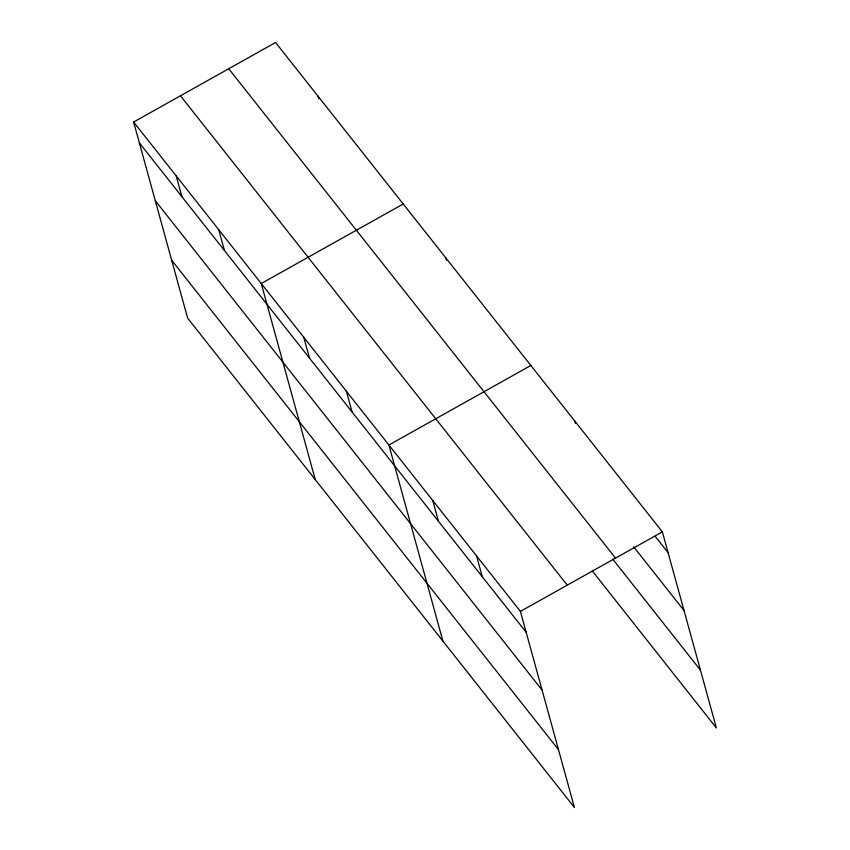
<?xml version="1.0" encoding="UTF-8"?>
<svg xmlns="http://www.w3.org/2000/svg" width="850" height="850" viewBox="0 0 850 850"><rect width="100%" height="100%" fill="white"/><g stroke="black" fill="none" stroke-linecap="round" stroke-linejoin="round"><path stroke-width="1.27" d="M133.62 122.028L520.402 611.394L574.419 807.5L187.637 318.134L133.62 122.028L275.581 42.5L662.362 531.866L716.38 727.972L592.184 570.828M403.219 203.989L261.258 283.517L315.276 479.623M530.857 365.479L388.896 445.007L442.914 641.112M520.402 611.394L662.362 531.866M655.116 536.254L668.1 552.681M633.707 546.847L684.037 610.534M228.735 68.744L615.517 558.11M612.776 559.204L700.453 670.129M180.466 95.784L567.247 585.151M139.347 142.853L526.139 632.219M155.284 200.696L542.066 690.062M171.7 260.291L558.482 749.657M574.696 420.941L575.376 423.396M445.772 257.816L446.441 260.27M476.563 555.932L482.301 576.757M432.735 500.469L438.462 521.294M318.123 96.326L318.803 98.781M346.354 391.181L352.081 412.006M303.801 337.354L309.538 358.169M218.705 229.691L224.442 250.506M176.163 175.865L181.9 196.679"/></g></svg>
